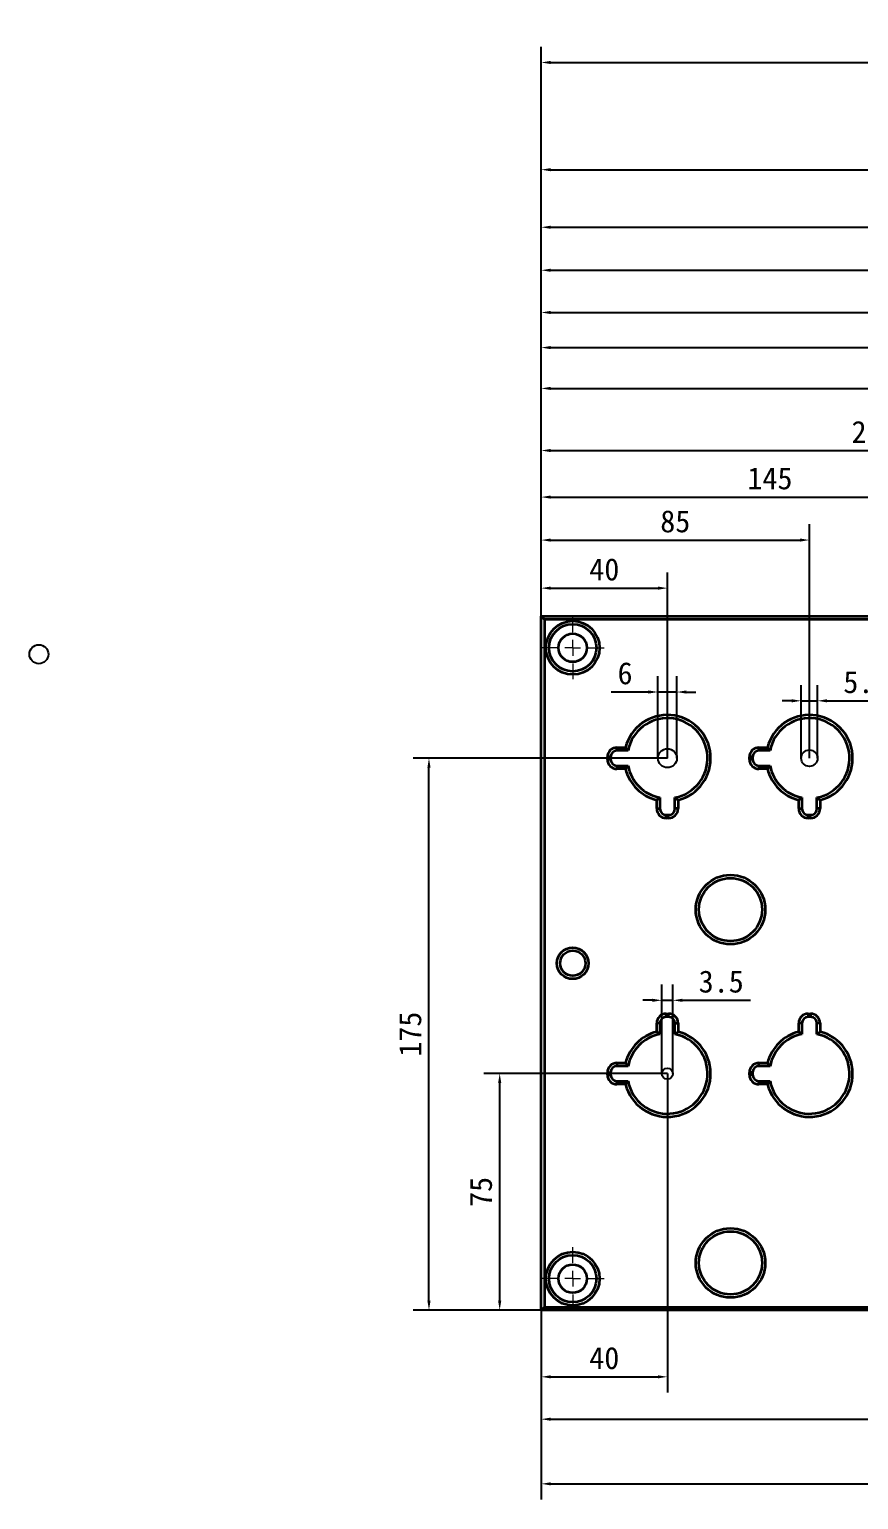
# Model space of a CAD drawing. Header units: inches. Extents: x 14216 to 120088, y -29410 to 23559.
# Drawn here: x 21139 to 21401.8, y -28912.8 to -28446.7 of the extents above; entities that cross this region are included whole.
import ezdxf

# ---------------------------------------------------------------- set-up
doc = ezdxf.new("R2010")
doc.units = ezdxf.units.IN
doc.header["$LTSCALE"] = 0.3
doc.header["$MEASUREMENT"] = 0
doc.styles.get("Standard").update_dxf_attribs({"font": 'SimSun.ttf'})
doc.dimstyles.new('ISO-25$0', dxfattribs={"dimscale": 5, "dimtxt": 2.5, "dimasz": 1.5, "dimexe": 1.25, "dimexo": 0, "dimtad": 1, "dimdsep": 46, "dimtxsty": 'Standard', "dimcen": 2.5, "dimadec": 0, "dimazin": 0, "dimtfac": 1, "dimtmove": 0, "dimatfit": 3, "dimfxl": 1, "dimarcsym": 0})

# ---------------------------------------------------------------- blocks, each defined once
blk = doc.blocks.new('SW_CENTERMARKSYMBOL_58')
at = {"color": 0, "linetype": 'Continuous', "lineweight": 18}
for p, q in [((0, 5), (0, 10)), ((-5, 0), (-10, 0)), ((0, 0), (-2.5, 0)), ((0, 0), (0, 2.5)), ((0, 0), (0, -2.5)), ((0, 0), (2.5, 0)), ((5, 0), (10, 0)), ((0, -5), (0, -10))]:
    blk.add_line(p, q, dxfattribs=at)
blk = doc.blocks.new('SW_CENTERMARKSYMBOL_59')
at = {"color": 0, "linetype": 'Continuous', "lineweight": 18}
for p, q in [((0, 5), (0, 10)), ((-5, 0), (-10, 0)), ((0, 0), (-2.5, 0)), ((0, 0), (0, 2.5)), ((0, 0), (0, -2.5)), ((0, 0), (2.5, 0)), ((5, 0), (10, 0)), ((0, -5), (0, -10))]:
    blk.add_line(p, q, dxfattribs=at)
blk = doc.blocks.new('*D1545')
at = {"color": 6, "linetype": 'Continuous', "lineweight": -2, "transparency": 16777216}
for p, q in [((21339.43, -28777.77), (21339.43, -28749.52)), ((21342.93, -28777.77), (21342.93, -28749.52)), ((21336.43, -28754.52), (21333.43, -28754.52)), ((21339.43, -28754.52), (21342.93, -28754.52)), ((21345.93, -28754.52), (21367.54, -28754.52))]:
    blk.add_line(p, q, dxfattribs=at)
at = {"color": 6, "transparency": 16777216}
for points in [[(21336.43, -28754.02), (21336.43, -28755.02), (21339.43, -28754.52)], [(21345.93, -28754.02), (21345.93, -28755.02), (21342.93, -28754.52)]]:
    blk.add_solid(points, dxfattribs=at)
at = {"layer": 'DEFPOINTS', "color": 0, "transparency": 16777216}
for p in [(21342.93, -28754.52), (21339.43, -28777.77), (21342.93, -28777.77)]:
    blk.add_point(p, dxfattribs=at)
at = {"color": 6, "transparency": 16777216, "insert": (21358.23, -28748.62), "char_height": 7, "attachment_point": 5}
blk.add_mtext('3.5', dxfattribs=at)
blk = doc.blocks.new('*D1548')
at = {"color": 6, "linetype": 'Continuous', "lineweight": -2, "transparency": 16777216}
for p, q in [((21383.58, -28677.77), (21383.58, -28654.58)), ((21388.78, -28677.77), (21388.78, -28654.58)), ((21380.58, -28659.58), (21377.58, -28659.58)), ((21383.58, -28659.58), (21388.78, -28659.58)), ((21391.78, -28659.58), (21413.39, -28659.58))]:
    blk.add_line(p, q, dxfattribs=at)
at = {"color": 6, "transparency": 16777216}
for points in [[(21380.58, -28659.08), (21380.58, -28660.08), (21383.58, -28659.58)], [(21391.78, -28659.08), (21391.78, -28660.08), (21388.78, -28659.58)]]:
    blk.add_solid(points, dxfattribs=at)
at = {"layer": 'DEFPOINTS', "color": 0, "transparency": 16777216}
for p in [(21388.78, -28659.58), (21383.58, -28677.77), (21388.78, -28677.77)]:
    blk.add_point(p, dxfattribs=at)
at = {"color": 6, "transparency": 16777216, "insert": (21404.08, -28653.68), "char_height": 7, "attachment_point": 5}
blk.add_mtext('5.2', dxfattribs=at)
blk = doc.blocks.new('*D1549')
at = {"color": 6, "linetype": 'Continuous', "lineweight": -2, "transparency": 16777216}
for p, q in [((21338.18, -28677.77), (21338.18, -28651.79)), ((21344.18, -28677.77), (21344.18, -28651.79)), ((21335.18, -28656.79), (21323.35, -28656.79)), ((21344.18, -28656.79), (21338.18, -28656.79)), ((21347.18, -28656.79), (21350.18, -28656.79))]:
    blk.add_line(p, q, dxfattribs=at)
at = {"color": 6, "transparency": 16777216}
for points in [[(21335.18, -28656.29), (21335.18, -28657.29), (21338.18, -28656.79)], [(21347.18, -28656.29), (21347.18, -28657.29), (21344.18, -28656.79)]]:
    blk.add_solid(points, dxfattribs=at)
at = {"layer": 'DEFPOINTS', "color": 0, "transparency": 16777216}
for p in [(21338.18, -28656.79), (21338.18, -28677.77), (21344.18, -28677.77)]:
    blk.add_point(p, dxfattribs=at)
at = {"color": 6, "transparency": 16777216, "insert": (21327.77, -28650.89), "char_height": 7, "attachment_point": 5}
blk.add_mtext('6', dxfattribs=at)
blk = doc.blocks.new('*D1585')
at = {"color": 6, "linetype": 'Continuous', "lineweight": -2, "transparency": 16777216}
for p, q in [((21341.18, -28777.77), (21341.18, -28878.89)), ((21301.18, -28852.77), (21301.18, -28878.89)), ((21304.18, -28873.89), (21338.18, -28873.89))]:
    blk.add_line(p, q, dxfattribs=at)
at = {"color": 6, "transparency": 16777216}
for points in [[(21304.18, -28873.39), (21304.18, -28874.39), (21301.18, -28873.89)], [(21338.18, -28873.39), (21338.18, -28874.39), (21341.18, -28873.89)]]:
    blk.add_solid(points, dxfattribs=at)
at = {"layer": 'DEFPOINTS', "color": 0, "transparency": 16777216}
for p in [(21341.18, -28777.77), (21301.18, -28852.77), (21341.18, -28873.89)]:
    blk.add_point(p, dxfattribs=at)
at = {"color": 6, "transparency": 16777216, "insert": (21321.18, -28867.99), "char_height": 7, "attachment_point": 5}
blk.add_mtext('40', dxfattribs=at)
blk = doc.blocks.new('*D1586')
at = {"color": 6, "linetype": 'Continuous', "lineweight": -2, "transparency": 16777216}
for p, q in [((21621.18, -28802.77), (21621.18, -28892.32)), ((21301.18, -28865.83), (21301.18, -28892.32)), ((21304.18, -28887.32), (21618.18, -28887.32))]:
    blk.add_line(p, q, dxfattribs=at)
at = {"color": 6, "transparency": 16777216}
for points in [[(21304.18, -28886.82), (21304.18, -28887.82), (21301.18, -28887.32)], [(21618.18, -28886.82), (21618.18, -28887.82), (21621.18, -28887.32)]]:
    blk.add_solid(points, dxfattribs=at)
at = {"layer": 'DEFPOINTS', "color": 0, "transparency": 16777216}
for p in [(21621.18, -28802.77), (21301.18, -28865.83), (21621.18, -28887.32)]:
    blk.add_point(p, dxfattribs=at)
at = {"color": 6, "transparency": 16777216, "insert": (21461.18, -28881.42), "char_height": 7, "attachment_point": 5}
blk.add_mtext('320', dxfattribs=at)
blk = doc.blocks.new('*D1587')
at = {"color": 6, "linetype": 'Continuous', "lineweight": -2, "transparency": 16777216}
for p, q in [((21763.18, -28810.27), (21763.18, -28912.81)), ((21301.18, -28879.08), (21301.18, -28912.81)), ((21304.18, -28907.81), (21760.18, -28907.81))]:
    blk.add_line(p, q, dxfattribs=at)
at = {"color": 6, "transparency": 16777216}
for points in [[(21304.18, -28907.31), (21304.18, -28908.31), (21301.18, -28907.81)], [(21760.18, -28907.31), (21760.18, -28908.31), (21763.18, -28907.81)]]:
    blk.add_solid(points, dxfattribs=at)
at = {"layer": 'DEFPOINTS', "color": 0, "transparency": 16777216}
for p in [(21763.18, -28810.27), (21301.18, -28879.08), (21763.18, -28907.81)]:
    blk.add_point(p, dxfattribs=at)
at = {"color": 6, "transparency": 16777216, "insert": (21532.18, -28901.91), "char_height": 7, "attachment_point": 5}
blk.add_mtext('462', dxfattribs=at)
blk = doc.blocks.new('*D1588')
at = {"color": 6, "linetype": 'Continuous', "lineweight": -2, "transparency": 16777216}
for p, q in [((21301.18, -28669.53), (21301.18, -28618.86)), ((21341.18, -28677.77), (21341.18, -28618.86)), ((21304.18, -28623.86), (21338.18, -28623.86))]:
    blk.add_line(p, q, dxfattribs=at)
at = {"color": 6, "transparency": 16777216}
for points in [[(21304.18, -28623.36), (21304.18, -28624.36), (21301.18, -28623.86)], [(21338.18, -28623.36), (21338.18, -28624.36), (21341.18, -28623.86)]]:
    blk.add_solid(points, dxfattribs=at)
at = {"layer": 'DEFPOINTS', "color": 0, "transparency": 16777216}
for p in [(21341.18, -28623.86), (21301.18, -28669.53), (21341.18, -28677.77)]:
    blk.add_point(p, dxfattribs=at)
at = {"color": 6, "transparency": 16777216, "insert": (21321.18, -28617.96), "char_height": 7, "attachment_point": 5}
blk.add_mtext('40', dxfattribs=at)
blk = doc.blocks.new('*D1589')
at = {"color": 6, "linetype": 'Continuous', "lineweight": -2, "transparency": 16777216}
for p, q in [((21301.18, -28626.94), (21301.18, -28603.62)), ((21386.18, -28677.77), (21386.18, -28603.62)), ((21304.18, -28608.62), (21383.18, -28608.62))]:
    blk.add_line(p, q, dxfattribs=at)
at = {"color": 6, "transparency": 16777216}
for points in [[(21304.18, -28608.12), (21304.18, -28609.12), (21301.18, -28608.62)], [(21383.18, -28608.12), (21383.18, -28609.12), (21386.18, -28608.62)]]:
    blk.add_solid(points, dxfattribs=at)
at = {"layer": 'DEFPOINTS', "color": 0, "transparency": 16777216}
for p in [(21386.18, -28608.62), (21301.18, -28626.94), (21386.18, -28677.77)]:
    blk.add_point(p, dxfattribs=at)
at = {"color": 6, "transparency": 16777216, "insert": (21343.68, -28602.72), "char_height": 7, "attachment_point": 5}
blk.add_mtext('85', dxfattribs=at)
blk = doc.blocks.new('*D1590')
at = {"color": 6, "linetype": 'Continuous', "lineweight": -2, "transparency": 16777216}
for p, q in [((21301.18, -28621.27), (21301.18, -28589.99)), ((21446.18, -28677.77), (21446.18, -28589.99)), ((21304.18, -28594.99), (21443.18, -28594.99))]:
    blk.add_line(p, q, dxfattribs=at)
at = {"color": 6, "transparency": 16777216}
for points in [[(21304.18, -28594.49), (21304.18, -28595.49), (21301.18, -28594.99)], [(21443.18, -28594.49), (21443.18, -28595.49), (21446.18, -28594.99)]]:
    blk.add_solid(points, dxfattribs=at)
at = {"layer": 'DEFPOINTS', "color": 0, "transparency": 16777216}
for p in [(21446.18, -28594.99), (21301.18, -28621.27), (21446.18, -28677.77)]:
    blk.add_point(p, dxfattribs=at)
at = {"color": 6, "transparency": 16777216, "insert": (21373.68, -28589.09), "char_height": 7, "attachment_point": 5}
blk.add_mtext('145', dxfattribs=at)
blk = doc.blocks.new('*D1591')
at = {"color": 6, "linetype": 'Continuous', "lineweight": -2, "transparency": 16777216}
for p, q in [((21301.18, -28589.99), (21301.18, -28575.24)), ((21512.18, -28677.77), (21512.18, -28575.24)), ((21304.18, -28580.24), (21509.18, -28580.24))]:
    blk.add_line(p, q, dxfattribs=at)
at = {"color": 6, "transparency": 16777216}
for points in [[(21304.18, -28579.74), (21304.18, -28580.74), (21301.18, -28580.24)], [(21509.18, -28579.74), (21509.18, -28580.74), (21512.18, -28580.24)]]:
    blk.add_solid(points, dxfattribs=at)
at = {"layer": 'DEFPOINTS', "color": 0, "transparency": 16777216}
for p in [(21512.18, -28580.24), (21301.18, -28589.99), (21512.18, -28677.77)]:
    blk.add_point(p, dxfattribs=at)
at = {"color": 6, "transparency": 16777216, "insert": (21406.68, -28574.34), "char_height": 7, "attachment_point": 5}
blk.add_mtext('211', dxfattribs=at)
blk = doc.blocks.new('*D1592')
at = {"color": 6, "linetype": 'Continuous', "lineweight": -2, "transparency": 16777216}
for p, q in [((21301.18, -28577.56), (21301.18, -28555.54)), ((21571.18, -28673.28), (21571.18, -28555.54)), ((21304.18, -28560.54), (21568.18, -28560.54))]:
    blk.add_line(p, q, dxfattribs=at)
at = {"color": 6, "transparency": 16777216}
for points in [[(21304.18, -28560.04), (21304.18, -28561.04), (21301.18, -28560.54)], [(21568.18, -28560.04), (21568.18, -28561.04), (21571.18, -28560.54)]]:
    blk.add_solid(points, dxfattribs=at)
at = {"layer": 'DEFPOINTS', "color": 0, "transparency": 16777216}
for p in [(21571.18, -28560.54), (21301.18, -28577.56), (21571.18, -28673.28)]:
    blk.add_point(p, dxfattribs=at)
at = {"color": 6, "transparency": 16777216, "insert": (21436.18, -28554.64), "char_height": 7, "attachment_point": 5}
blk.add_mtext('270', dxfattribs=at)
blk = doc.blocks.new('*D1593')
at = {"color": 6, "linetype": 'Continuous', "lineweight": -2, "transparency": 16777216}
for p, q in [((21301.18, -28566.55), (21301.18, -28542.6)), ((21621.18, -28677.77), (21621.18, -28542.6)), ((21304.18, -28547.6), (21618.18, -28547.6))]:
    blk.add_line(p, q, dxfattribs=at)
at = {"color": 6, "transparency": 16777216}
for points in [[(21304.18, -28547.1), (21304.18, -28548.1), (21301.18, -28547.6)], [(21618.18, -28547.1), (21618.18, -28548.1), (21621.18, -28547.6)]]:
    blk.add_solid(points, dxfattribs=at)
at = {"layer": 'DEFPOINTS', "color": 0, "transparency": 16777216}
for p in [(21621.18, -28547.6), (21301.18, -28566.55), (21621.18, -28677.77)]:
    blk.add_point(p, dxfattribs=at)
at = {"color": 6, "transparency": 16777216, "insert": (21461.18, -28541.7), "char_height": 7, "attachment_point": 5}
blk.add_mtext('320', dxfattribs=at)
blk = doc.blocks.new('*D1594')
at = {"color": 6, "linetype": 'Continuous', "lineweight": -2, "transparency": 16777216}
for p, q in [((21301.18, -28554.58), (21301.18, -28518.09)), ((21730.18, -28674.27), (21730.18, -28518.09)), ((21304.18, -28523.09), (21727.18, -28523.09))]:
    blk.add_line(p, q, dxfattribs=at)
at = {"color": 6, "transparency": 16777216}
for points in [[(21304.18, -28522.59), (21304.18, -28523.59), (21301.18, -28523.09)], [(21727.18, -28522.59), (21727.18, -28523.59), (21730.18, -28523.09)]]:
    blk.add_solid(points, dxfattribs=at)
at = {"layer": 'DEFPOINTS', "color": 0, "transparency": 16777216}
for p in [(21730.18, -28523.09), (21301.18, -28554.58), (21730.18, -28674.27)]:
    blk.add_point(p, dxfattribs=at)
at = {"color": 6, "transparency": 16777216, "insert": (21515.06, -28517.19), "char_height": 7, "attachment_point": 5}
blk.add_mtext('429', dxfattribs=at)
blk = doc.blocks.new('*D1595')
at = {"color": 6, "linetype": 'Continuous', "lineweight": -2, "transparency": 16777216}
for p, q in [((21301.18, -28542.6), (21301.18, -28504.45)), ((21796.18, -28677.77), (21796.18, -28504.45)), ((21304.18, -28509.45), (21793.18, -28509.45))]:
    blk.add_line(p, q, dxfattribs=at)
at = {"color": 6, "transparency": 16777216}
for points in [[(21304.18, -28508.95), (21304.18, -28509.95), (21301.18, -28509.45)], [(21793.18, -28508.95), (21793.18, -28509.95), (21796.18, -28509.45)]]:
    blk.add_solid(points, dxfattribs=at)
at = {"layer": 'DEFPOINTS', "color": 0, "transparency": 16777216}
for p in [(21796.18, -28509.45), (21301.18, -28542.6), (21796.18, -28677.77)]:
    blk.add_point(p, dxfattribs=at)
at = {"color": 6, "transparency": 16777216, "insert": (21548.68, -28503.55), "char_height": 7, "attachment_point": 5}
blk.add_mtext('495', dxfattribs=at)
blk = doc.blocks.new('*D1596')
at = {"color": 6, "linetype": 'Continuous', "lineweight": -2, "transparency": 16777216}
for p, q in [((21301.18, -28526.47), (21301.18, -28486.21)), ((21856.18, -28677.77), (21856.18, -28486.21)), ((21304.18, -28491.21), (21853.18, -28491.21))]:
    blk.add_line(p, q, dxfattribs=at)
at = {"color": 6, "transparency": 16777216}
for points in [[(21304.18, -28490.71), (21304.18, -28491.71), (21301.18, -28491.21)], [(21853.18, -28490.71), (21853.18, -28491.71), (21856.18, -28491.21)]]:
    blk.add_solid(points, dxfattribs=at)
at = {"layer": 'DEFPOINTS', "color": 0, "transparency": 16777216}
for p in [(21856.18, -28491.21), (21301.18, -28526.47), (21856.18, -28677.77)]:
    blk.add_point(p, dxfattribs=at)
at = {"color": 6, "transparency": 16777216, "insert": (21578.68, -28485.31), "char_height": 7, "attachment_point": 5}
blk.add_mtext('555', dxfattribs=at)
blk = doc.blocks.new('*D1597')
at = {"color": 6, "linetype": 'Continuous', "lineweight": -2, "transparency": 16777216}
for p, q in [((21301.18, -28506.34), (21301.18, -28452.22)), ((21901.18, -28677.77), (21901.18, -28452.22)), ((21304.18, -28457.22), (21898.18, -28457.22))]:
    blk.add_line(p, q, dxfattribs=at)
at = {"color": 6, "transparency": 16777216}
for points in [[(21304.18, -28456.72), (21304.18, -28457.72), (21301.18, -28457.22)], [(21898.18, -28456.72), (21898.18, -28457.72), (21901.18, -28457.22)]]:
    blk.add_solid(points, dxfattribs=at)
at = {"layer": 'DEFPOINTS', "color": 0, "transparency": 16777216}
for p in [(21901.18, -28457.22), (21301.18, -28506.34), (21901.18, -28677.77)]:
    blk.add_point(p, dxfattribs=at)
at = {"color": 6, "transparency": 16777216, "insert": (21601.18, -28451.32), "char_height": 7, "attachment_point": 5}
blk.add_mtext('600', dxfattribs=at)
blk = doc.blocks.new('*D1598')
at = {"color": 6, "linetype": 'Continuous', "lineweight": -2, "transparency": 16777216}
for p, q in [((21341.18, -28777.77), (21283.03, -28777.77)), ((21288.03, -28849.77), (21288.03, -28780.77)), ((21304.29, -28852.77), (21283.03, -28852.77))]:
    blk.add_line(p, q, dxfattribs=at)
at = {"color": 6, "transparency": 16777216}
for points in [[(21287.53, -28780.77), (21288.53, -28780.77), (21288.03, -28777.77)], [(21287.53, -28849.77), (21288.53, -28849.77), (21288.03, -28852.77)]]:
    blk.add_solid(points, dxfattribs=at)
at = {"layer": 'DEFPOINTS', "color": 0, "transparency": 16777216}
for p in [(21288.03, -28777.77), (21341.18, -28777.77), (21304.29, -28852.77)]:
    blk.add_point(p, dxfattribs=at)
at = {"color": 6, "transparency": 16777216, "insert": (21282.13, -28815.27), "char_height": 7, "attachment_point": 5, "rotation": 90}
blk.add_mtext('75', dxfattribs=at)
blk = doc.blocks.new('*D1599')
at = {"color": 6, "linetype": 'Continuous', "lineweight": -2, "transparency": 16777216}
for p, q in [((21341.18, -28677.77), (21260.62, -28677.77)), ((21265.62, -28849.77), (21265.62, -28680.77)), ((21297.71, -28852.77), (21260.62, -28852.77))]:
    blk.add_line(p, q, dxfattribs=at)
at = {"color": 6, "transparency": 16777216}
for points in [[(21265.12, -28680.77), (21266.12, -28680.77), (21265.62, -28677.77)], [(21265.12, -28849.77), (21266.12, -28849.77), (21265.62, -28852.77)]]:
    blk.add_solid(points, dxfattribs=at)
at = {"layer": 'DEFPOINTS', "color": 0, "transparency": 16777216}
for p in [(21265.62, -28677.77), (21341.18, -28677.77), (21297.71, -28852.77)]:
    blk.add_point(p, dxfattribs=at)
at = {"color": 6, "transparency": 16777216, "insert": (21259.72, -28765.27), "char_height": 7, "attachment_point": 5, "rotation": 90}
blk.add_mtext('175', dxfattribs=at)
blk = doc.blocks.new('*D1600')
at = {"color": 6, "linetype": 'Continuous', "lineweight": -2, "transparency": 16777216}
for p, q in [((21301.18, -28603.62), (21301.18, -28531.47)), ((21671.18, -28677.77), (21671.18, -28531.47)), ((21304.18, -28536.47), (21668.18, -28536.47))]:
    blk.add_line(p, q, dxfattribs=at)
at = {"color": 6, "transparency": 16777216}
for points in [[(21304.18, -28535.97), (21304.18, -28536.97), (21301.18, -28536.47)], [(21668.18, -28535.97), (21668.18, -28536.97), (21671.18, -28536.47)]]:
    blk.add_solid(points, dxfattribs=at)
at = {"layer": 'DEFPOINTS', "color": 0, "transparency": 16777216}
for p in [(21671.18, -28536.47), (21301.18, -28603.62), (21671.18, -28677.77)]:
    blk.add_point(p, dxfattribs=at)
at = {"color": 6, "transparency": 16777216, "insert": (21486.18, -28530.57), "char_height": 7, "attachment_point": 5}
blk.add_mtext('370', dxfattribs=at)

msp = doc.modelspace()

# ---------------------------------------------------------------- linework, layer by layer
at = {"color": 7, "linetype": 'Continuous', "lineweight": 35}
for p, q in [((21301.183, -28852.769), (21301.183, -28632.769)), ((21302.183, -28633.769), (21301.183, -28632.769)), ((21301.183, -28632.769), (21941.183, -28632.769)), ((21302.183, -28633.769), (21302.183, -28851.769)), ((21940.183, -28633.769), (21302.183, -28633.769)), ((21322.183, -28678.154), (21322.183, -28677.384)), ((21323.183, -28677.384), (21322.183, -28677.384)), ((21323.183, -28677.384), (21323.183, -28678.154)), ((21325.183, -28674.384), (21327.897, -28674.384)), ((21325.183, -28675.384), (21325.183, -28674.384)), ((21328.699, -28675.384), (21325.183, -28675.384)), ((21367.183, -28678.154), (21367.183, -28677.384)), ((21368.183, -28677.384), (21367.183, -28677.384)), ((21368.183, -28677.384), (21368.183, -28678.154)), ((21370.183, -28674.384), (21372.897, -28674.384)), ((21370.183, -28675.384), (21370.183, -28674.384)), ((21373.699, -28675.384), (21370.183, -28675.384)), ((21323.183, -28678.154), (21322.183, -28678.154)), ((21325.183, -28680.154), (21325.183, -28681.154)), ((21325.183, -28680.154), (21328.699, -28680.154)), ((21327.897, -28681.154), (21325.183, -28681.154)), ((21368.183, -28678.154), (21367.183, -28678.154)), ((21370.183, -28680.154), (21370.183, -28681.154)), ((21370.183, -28680.154), (21373.699, -28680.154)), ((21372.897, -28681.154), (21370.183, -28681.154)), ((21337.798, -28693.769), (21337.798, -28691.055)), ((21338.798, -28690.254), (21338.798, -28693.769)), ((21343.568, -28693.769), (21343.568, -28690.254)), ((21344.568, -28691.055), (21344.568, -28693.769)), ((21382.798, -28693.769), (21382.798, -28691.055)), ((21383.798, -28690.254), (21383.798, -28693.769)), ((21388.568, -28693.769), (21388.568, -28690.254)), ((21389.568, -28691.055), (21389.568, -28693.769)), ((21337.798, -28693.769), (21338.798, -28693.769)), ((21340.798, -28696.769), (21340.798, -28695.769)), ((21340.798, -28695.769), (21341.568, -28695.769)), ((21341.568, -28696.769), (21341.568, -28695.769)), ((21344.568, -28693.769), (21343.568, -28693.769)), ((21382.798, -28693.769), (21383.798, -28693.769)), ((21385.798, -28696.769), (21385.798, -28695.769)), ((21385.798, -28695.769), (21386.568, -28695.769)), ((21386.568, -28696.769), (21386.568, -28695.769)), ((21389.568, -28693.769), (21388.568, -28693.769)), ((21341.568, -28696.769), (21340.798, -28696.769)), ((21386.568, -28696.769), (21385.798, -28696.769)), ((21340.798, -28758.769), (21341.568, -28758.769)), ((21340.798, -28759.769), (21340.798, -28758.769)), ((21341.568, -28759.769), (21340.798, -28759.769)), ((21341.568, -28759.769), (21341.568, -28758.769)), ((21385.798, -28758.769), (21386.568, -28758.769)), ((21385.798, -28758.769), (21385.798, -28759.769)), ((21386.568, -28759.769), (21385.798, -28759.769)), ((21386.568, -28758.769), (21386.568, -28759.769)), ((21337.798, -28764.484), (21337.798, -28761.769)), ((21338.798, -28761.769), (21337.798, -28761.769)), ((21338.798, -28761.769), (21338.798, -28765.285)), ((21343.568, -28761.769), (21344.568, -28761.769)), ((21343.568, -28765.285), (21343.568, -28761.769)), ((21344.568, -28761.769), (21344.568, -28764.484)), ((21382.798, -28764.484), (21382.798, -28761.769)), ((21383.798, -28761.769), (21382.798, -28761.769)), ((21383.798, -28761.769), (21383.798, -28765.285)), ((21389.568, -28761.769), (21388.568, -28761.769)), ((21388.568, -28765.285), (21388.568, -28761.769)), ((21389.568, -28761.769), (21389.568, -28764.484)), ((21325.183, -28774.384), (21327.897, -28774.384)), ((21325.183, -28774.384), (21325.183, -28775.384)), ((21328.699, -28775.384), (21325.183, -28775.384)), ((21370.183, -28774.384), (21372.897, -28774.384)), ((21370.183, -28775.384), (21370.183, -28774.384)), ((21373.699, -28775.384), (21370.183, -28775.384)), ((21322.183, -28778.154), (21322.183, -28777.384)), ((21322.183, -28777.384), (21323.183, -28777.384)), ((21322.183, -28778.154), (21323.183, -28778.154)), ((21323.183, -28777.384), (21323.183, -28778.154)), ((21325.183, -28781.154), (21325.183, -28780.154)), ((21325.183, -28780.154), (21328.699, -28780.154)), ((21367.183, -28778.154), (21367.183, -28777.384)), ((21368.183, -28777.384), (21367.183, -28777.384)), ((21368.183, -28778.154), (21367.183, -28778.154)), ((21368.183, -28777.384), (21368.183, -28778.154)), ((21370.183, -28781.154), (21370.183, -28780.154)), ((21370.183, -28780.154), (21373.699, -28780.154)), ((21327.897, -28781.154), (21325.183, -28781.154)), ((21372.897, -28781.154), (21370.183, -28781.154)), ((21302.183, -28851.769), (21301.183, -28852.769)), ((21941.183, -28852.769), (21301.183, -28852.769)), ((21302.183, -28851.769), (21940.183, -28851.769))]:
    msp.add_line(p, q, dxfattribs=at)
for centre, radius in [((21311.183, -28642.769), 8.5), ((21311.183, -28642.769), 7.5), ((21311.183, -28642.769), 4.5), ((21361.183, -28725.769), 11.005), ((21361.183, -28725.769), 10.005), ((21311.183, -28742.769), 5), ((21311.183, -28742.769), 4), ((21361.183, -28837.769), 11.005), ((21361.183, -28837.769), 10.005), ((21311.183, -28842.769), 8.5), ((21311.183, -28842.769), 7.5), ((21311.183, -28842.769), 4.5)]:
    msp.add_circle(centre, radius, dxfattribs=at)
for centre, radius in [((21141.988, -28644.816), 3), ((21341.183, -28677.769), 3), ((21386.183, -28677.769), 2.6), ((21341.183, -28777.769), 1.75)]:
    msp.add_circle(centre, radius)
for centre, radius, start, end in [((21341.183, -28677.769), 13.71, 284.29415, 165.70585), ((21341.183, -28677.769), 12.71, 280.81553, 169.18447), ((21386.183, -28677.769), 13.71, 284.29415, 165.70585), ((21386.183, -28677.769), 12.71, 280.81553, 169.18447), ((21325.183, -28677.384), 3, 90, 180), ((21325.183, -28677.384), 2, 90, 180), ((21370.183, -28677.384), 3, 90, 180), ((21370.183, -28677.384), 2, 90, 180), ((21325.183, -28678.154), 3, 180, 270), ((21325.183, -28678.154), 2, 180, 270), ((21341.183, -28677.769), 13.71, 194.29415, 255.70585), ((21341.183, -28677.769), 12.71, 190.81553, 259.18447), ((21370.183, -28678.154), 3, 180, 270), ((21370.183, -28678.154), 2, 180, 270), ((21386.183, -28677.769), 13.71, 194.29415, 255.70585), ((21386.183, -28677.769), 12.71, 190.81553, 259.18447), ((21340.798, -28693.769), 3, 180, 270), ((21340.798, -28693.769), 2, 180, 270), ((21341.568, -28693.769), 3, 270, 0), ((21341.568, -28693.769), 2, 270, 0), ((21385.798, -28693.769), 3, 180, 270), ((21385.798, -28693.769), 2, 180, 270), ((21386.568, -28693.769), 3, 270, 0), ((21386.568, -28693.769), 2, 270, 0), ((21340.798, -28761.769), 3, 90, 180), ((21340.798, -28761.769), 2, 90, 180), ((21341.568, -28761.769), 3, 0, 90), ((21341.568, -28761.769), 2, 0, 90), ((21385.798, -28761.769), 3, 90, 180), ((21385.798, -28761.769), 2, 90, 180), ((21386.568, -28761.769), 3, 0, 90), ((21386.568, -28761.769), 2, 0, 90), ((21341.183, -28777.769), 13.71, 194.29415, 75.70585), ((21341.183, -28777.769), 13.71, 104.29415, 165.70585), ((21341.183, -28777.769), 12.71, 100.81553, 169.18447), ((21341.183, -28777.769), 12.71, 190.81553, 79.18447), ((21386.183, -28777.769), 13.71, 194.29415, 75.70585), ((21386.183, -28777.769), 13.71, 104.29415, 165.70585), ((21386.183, -28777.769), 12.71, 100.81553, 169.18447), ((21386.183, -28777.769), 12.71, 190.81553, 79.18447), ((21325.183, -28777.384), 3, 90, 180), ((21325.183, -28777.384), 2, 90, 180), ((21370.183, -28777.384), 3, 90, 180), ((21370.183, -28777.384), 2, 90, 180), ((21325.183, -28778.154), 3, 180, 270), ((21325.183, -28778.154), 2, 180, 270), ((21370.183, -28778.154), 3, 180, 270), ((21370.183, -28778.154), 2, 180, 270)]:
    msp.add_arc(centre, radius, start, end, dxfattribs=at)
for points in [[(21328.699, -28675.384), (21328.425, -28675.054), (21328.158, -28674.72), (21327.897, -28674.384)], [(21373.699, -28675.384), (21373.425, -28675.054), (21373.158, -28674.72), (21372.897, -28674.384)], [(21328.699, -28680.154), (21328.425, -28680.485), (21328.158, -28680.819), (21327.897, -28681.154)], [(21373.699, -28680.154), (21373.425, -28680.485), (21373.158, -28680.819), (21372.897, -28681.154)], [(21337.798, -28691.055), (21338.134, -28690.794), (21338.467, -28690.527), (21338.798, -28690.254)], [(21343.568, -28690.254), (21343.898, -28690.527), (21344.232, -28690.794), (21344.568, -28691.055)], [(21382.798, -28691.055), (21383.134, -28690.794), (21383.467, -28690.527), (21383.798, -28690.254)], [(21388.568, -28690.254), (21388.898, -28690.527), (21389.232, -28690.794), (21389.568, -28691.055)], [(21338.798, -28765.285), (21338.467, -28765.012), (21338.134, -28764.745), (21337.798, -28764.484)], [(21343.568, -28765.285), (21343.898, -28765.012), (21344.232, -28764.745), (21344.568, -28764.484)], [(21383.798, -28765.285), (21383.467, -28765.012), (21383.134, -28764.745), (21382.798, -28764.484)], [(21388.568, -28765.285), (21388.898, -28765.012), (21389.232, -28764.745), (21389.568, -28764.484)], [(21327.897, -28774.384), (21328.158, -28774.72), (21328.425, -28775.054), (21328.699, -28775.384)], [(21373.699, -28775.384), (21373.425, -28775.054), (21373.158, -28774.72), (21372.897, -28774.384)], [(21328.699, -28780.154), (21328.425, -28780.485), (21328.158, -28780.819), (21327.897, -28781.154)], [(21373.699, -28780.154), (21373.425, -28780.485), (21373.158, -28780.819), (21372.897, -28781.154)]]:
    msp.add_open_spline(points, degree=3, dxfattribs=at)

# ---------------------------------------------------------------- block references
at = {"color": 7, "linetype": 'Continuous', "lineweight": 18, "true_color": 0xffffff}
for name, p in [('SW_CENTERMARKSYMBOL_59', (21311.183, -28642.769)), ('SW_CENTERMARKSYMBOL_58', (21311.183, -28842.769))]:
    msp.add_blockref(name, p, dxfattribs=at)

# ---------------------------------------------------------------- dimensions: what is measured, and where the dimension line sits
for base, p1, p2, picture, middle in [((21901.183, -28457.225), (21301.183, -28506.34), (21901.183, -28677.769), '*D1597', (21601.183, -28451.325)), ((21856.183, -28491.206), (21301.183, -28526.474), (21856.183, -28677.769), '*D1596', (21578.683, -28485.306)), ((21671.183, -28536.472), (21301.183, -28603.622), (21671.183, -28677.769), '*D1600', (21486.183, -28530.572)), ((21621.183, -28547.601), (21301.183, -28566.55), (21621.183, -28677.769), '*D1593', (21461.183, -28541.701)), ((21571.183, -28560.54), (21301.183, -28577.561), (21571.183, -28673.281), '*D1592', (21436.183, -28554.64)), ((21512.183, -28580.243), (21301.183, -28589.992), (21512.183, -28677.769), '*D1591', (21406.683, -28574.343)), ((21446.183, -28594.992), (21301.183, -28621.272), (21446.183, -28677.769), '*D1590', (21373.683, -28589.092)), ((21386.183, -28608.622), (21301.183, -28626.937), (21386.183, -28677.769), '*D1589', (21343.683, -28602.722)), ((21341.183, -28623.857), (21301.183, -28669.533), (21341.183, -28677.769), '*D1588', (21321.183, -28617.957)), ((21338.183, -28656.786), (21344.183, -28677.769), (21338.183, -28677.769), '*D1549', (21327.769, -28650.886)), ((21388.783, -28659.581), (21383.583, -28677.769), (21388.783, -28677.769), '*D1548', (21404.085, -28653.681)), ((21342.933, -28754.521), (21339.433, -28777.769), (21342.933, -28777.769), '*D1545', (21358.235, -28748.621)), ((21341.183, -28873.89), (21301.183, -28852.769), (21341.183, -28777.769), '*D1585', (21321.183, -28867.99)), ((21621.183, -28887.321), (21301.183, -28865.83), (21621.183, -28802.769), '*D1586', (21461.183, -28881.421)), ((21763.183, -28907.807), (21301.183, -28879.076), (21763.183, -28810.269), '*D1587', (21532.183, -28901.907))]:
    dim = msp.add_linear_dim(base=base, p1=p1, p2=p2, dimstyle='ISO-25$0', override={"dimscale": 2, "dimtxt": 3.5, "dimexe": 2.5, "dimgap": 1.2, "dimclrd": 6, "dimclre": 6, "dimclrt": 6, "dimarcsym": 1})
    dim.commit()
    dim.dimension.update_dxf_attribs({"geometry": picture, "text_midpoint": middle})
for base, p1, p2, picture, middle in [((21796.183, -28509.446), (21301.183, -28542.601), (21796.183, -28677.769), '*D1595', (21548.683, -28509.446)), ((21730.183, -28523.094), (21301.183, -28554.576), (21730.183, -28674.269), '*D1594', (21515.055, -28523.094))]:
    dim = msp.add_linear_dim(base=base, p1=p1, p2=p2, dimstyle='ISO-25$0', override={"dimscale": 2, "dimtxt": 3.5, "dimexe": 2.5, "dimgap": 1.2, "dimclrd": 6, "dimclre": 6, "dimclrt": 6, "dimarcsym": 1})
    dim.commit()
    dim.dimension.update_dxf_attribs({"geometry": picture, "text_midpoint": middle, "dimtype": 160})
for base, p1, p2, picture, middle in [((21265.621, -28677.769), (21297.71, -28852.769), (21341.183, -28677.769), '*D1599', (21259.721, -28765.269)), ((21288.032, -28777.769), (21304.293, -28852.769), (21341.183, -28777.769), '*D1598', (21282.132, -28815.269))]:
    dim = msp.add_linear_dim(base=base, p1=p1, p2=p2, angle=90, dimstyle='ISO-25$0', override={"dimscale": 2, "dimtxt": 3.5, "dimexe": 2.5, "dimgap": 1.2, "dimclrd": 6, "dimclre": 6, "dimclrt": 6, "dimarcsym": 1})
    dim.commit()
    dim.dimension.update_dxf_attribs({"geometry": picture, "text_midpoint": middle})

doc.saveas('drawing.dxf')
